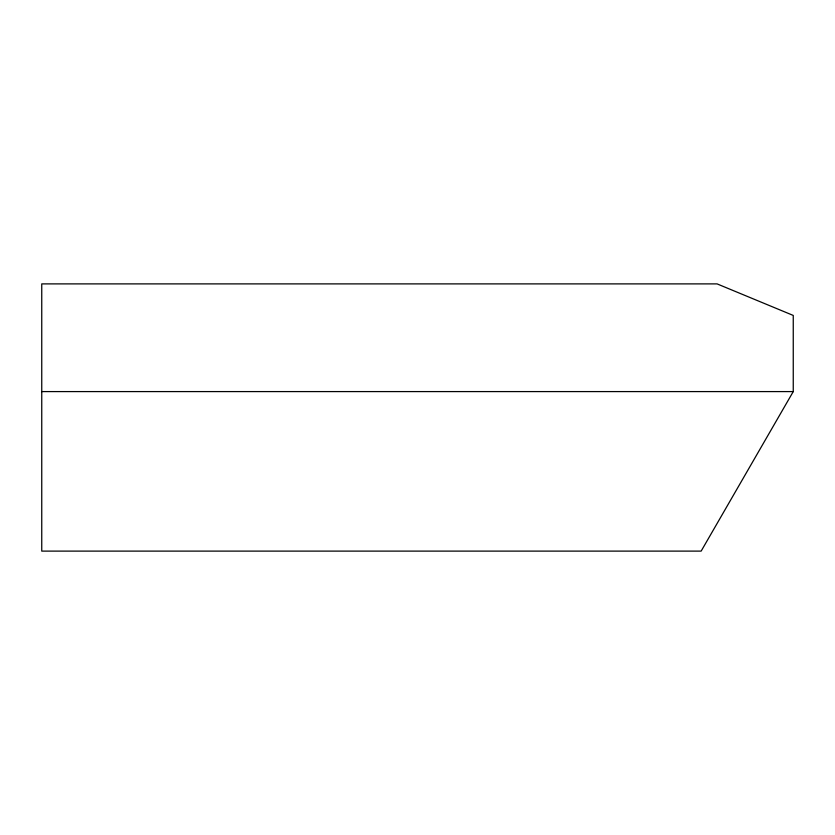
<?xml version="1.0" encoding="UTF-8"?>
<svg xmlns="http://www.w3.org/2000/svg" width="835" height="835" viewBox="0 0 835 835"><rect width="100%" height="100%" fill="white"/><g stroke="black" fill="none" stroke-linecap="round" stroke-linejoin="round"><path stroke-width="1.25" d="M793.25 391.584L701.149 551.11L41.75 551.11L41.75 283.89L717.098 283.89L793.25 315.432L793.25 391.584L41.75 391.584"/></g></svg>
